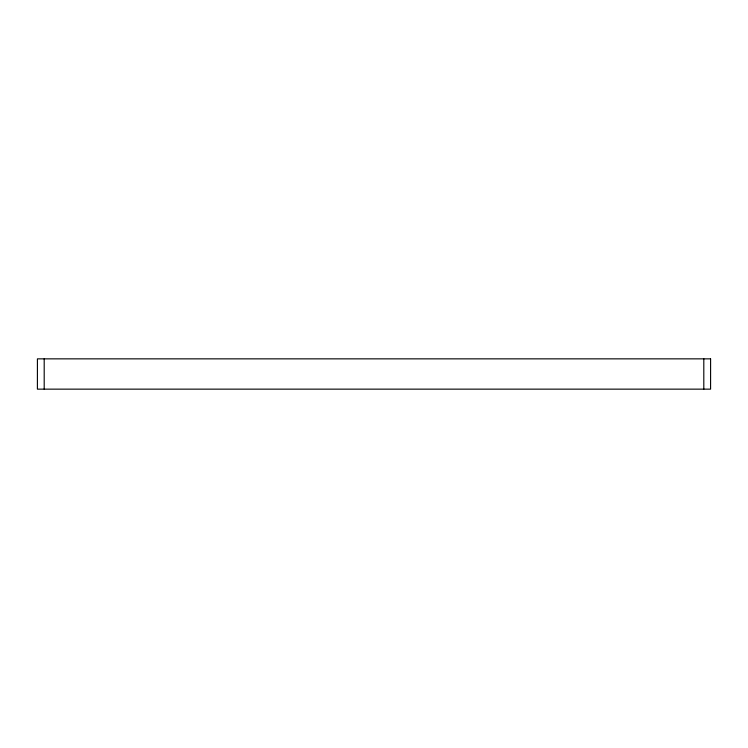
<?xml version="1.0" encoding="UTF-8"?>
<svg xmlns="http://www.w3.org/2000/svg" width="748" height="748" viewBox="0 0 748 748"><rect width="100%" height="100%" fill="white"/><g stroke="black" fill="none" stroke-linecap="round" stroke-linejoin="round"><path stroke-width="1.12" d="M703.803 358.853L703.803 389.147M44.197 358.853L44.197 389.147M710.581 358.853L37.419 358.853L37.4 389.147L710.581 389.147L710.6 358.853"/></g></svg>
